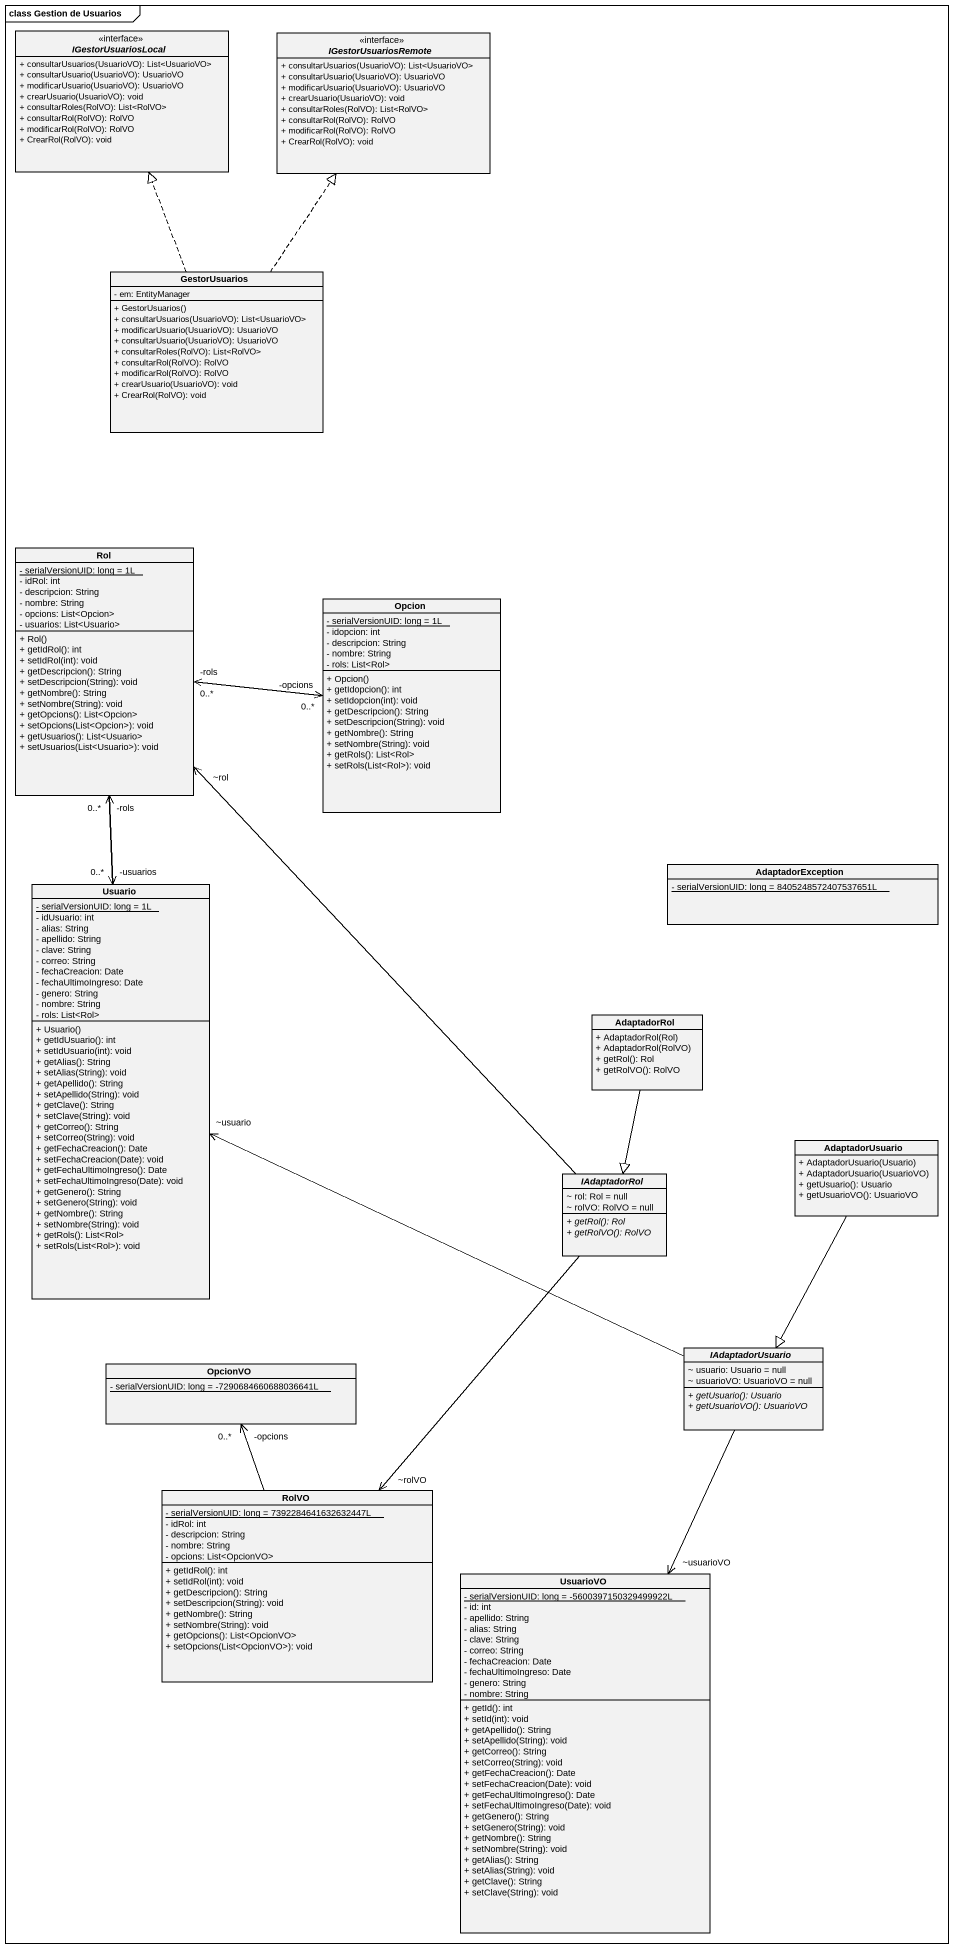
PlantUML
@startuml
mainframe class Gestion de Usuarios
hide circle
hide empty members
skinparam classAttributeIconSize 0
interface IGestorUsuariosLocal <<interface>> {
  + consultarUsuarios(UsuarioVO): List<UsuarioVO>
  + consultarUsuario(UsuarioVO): UsuarioVO
  + modificarUsuario(UsuarioVO): UsuarioVO
  + crearUsuario(UsuarioVO): void
  + consultarRoles(RolVO): List<RolVO>
  + consultarRol(RolVO): RolVO
  + modificarRol(RolVO): RolVO
  + CrearRol(RolVO): void
}
interface IGestorUsuariosRemote <<interface>> {
  + consultarUsuarios(UsuarioVO): List<UsuarioVO>
  + consultarUsuario(UsuarioVO): UsuarioVO
  + modificarUsuario(UsuarioVO): UsuarioVO
  + crearUsuario(UsuarioVO): void
  + consultarRoles(RolVO): List<RolVO>
  + consultarRol(RolVO): RolVO
  + modificarRol(RolVO): RolVO
  + CrearRol(RolVO): void
}
class GestorUsuarios {
  - em: EntityManager
  + GestorUsuarios()
  + consultarUsuarios(UsuarioVO): List<UsuarioVO>
  + modificarUsuario(UsuarioVO): UsuarioVO
  + consultarUsuario(UsuarioVO): UsuarioVO
  + consultarRoles(RolVO): List<RolVO>
  + consultarRol(RolVO): RolVO
  + modificarRol(RolVO): RolVO
  + crearUsuario(UsuarioVO): void
  + CrearRol(RolVO): void
}
class Rol {
  {static} - serialVersionUID: long = 1L
  - idRol: int
  - descripcion: String
  - nombre: String
  - opcions: List<Opcion>
  - usuarios: List<Usuario>
  + Rol()
  + getIdRol(): int
  + setIdRol(int): void
  + getDescripcion(): String
  + setDescripcion(String): void
  + getNombre(): String
  + setNombre(String): void
  + getOpcions(): List<Opcion>
  + setOpcions(List<Opcion>): void
  + getUsuarios(): List<Usuario>
  + setUsuarios(List<Usuario>): void
}
class Opcion {
  {static} - serialVersionUID: long = 1L
  - idopcion: int
  - descripcion: String
  - nombre: String
  - rols: List<Rol>
  + Opcion()
  + getIdopcion(): int
  + setIdopcion(int): void
  + getDescripcion(): String
  + setDescripcion(String): void
  + getNombre(): String
  + setNombre(String): void
  + getRols(): List<Rol>
  + setRols(List<Rol>): void
}
class AdaptadorException {
  {static} - serialVersionUID: long = 8405248572407537651L
}
class Usuario {
  {static} - serialVersionUID: long = 1L
  - idUsuario: int
  - alias: String
  - apellido: String
  - clave: String
  - correo: String
  - fechaCreacion: Date
  - fechaUltimoIngreso: Date
  - genero: String
  - nombre: String
  - rols: List<Rol>
  + Usuario()
  + getIdUsuario(): int
  + setIdUsuario(int): void
  + getAlias(): String
  + setAlias(String): void
  + getApellido(): String
  + setApellido(String): void
  + getClave(): String
  + setClave(String): void
  + getCorreo(): String
  + setCorreo(String): void
  + getFechaCreacion(): Date
  + setFechaCreacion(Date): void
  + getFechaUltimoIngreso(): Date
  + setFechaUltimoIngreso(Date): void
  + getGenero(): String
  + setGenero(String): void
  + getNombre(): String
  + setNombre(String): void
  + getRols(): List<Rol>
  + setRols(List<Rol>): void
}
class AdaptadorRol {
  + AdaptadorRol(Rol)
  + AdaptadorRol(RolVO)
  + getRol(): Rol
  + getRolVO(): RolVO
}
abstract class IAdaptadorRol {
  ~ rol: Rol = null
  ~ rolVO: RolVO = null
  {abstract} + getRol(): Rol
  {abstract} + getRolVO(): RolVO
}
class AdaptadorUsuario {
  + AdaptadorUsuario(Usuario)
  + AdaptadorUsuario(UsuarioVO)
  + getUsuario(): Usuario
  + getUsuarioVO(): UsuarioVO
}
class OpcionVO {
  {static} - serialVersionUID: long = -7290684660688036641L
}
abstract class IAdaptadorUsuario {
  ~ usuario: Usuario = null
  ~ usuarioVO: UsuarioVO = null
  {abstract} + getUsuario(): Usuario
  {abstract} + getUsuarioVO(): UsuarioVO
}
class RolVO {
  {static} - serialVersionUID: long = 7392284641632632447L
  - idRol: int
  - descripcion: String
  - nombre: String
  - opcions: List<OpcionVO>
  + getIdRol(): int
  + setIdRol(int): void
  + getDescripcion(): String
  + setDescripcion(String): void
  + getNombre(): String
  + setNombre(String): void
  + getOpcions(): List<OpcionVO>
  + setOpcions(List<OpcionVO>): void
}
class UsuarioVO {
  {static} - serialVersionUID: long = -5600397150329499922L
  - id: int
  - apellido: String
  - alias: String
  - clave: String
  - correo: String
  - fechaCreacion: Date
  - fechaUltimoIngreso: Date
  - genero: String
  - nombre: String
  + getId(): int
  + setId(int): void
  + getApellido(): String
  + setApellido(String): void
  + getCorreo(): String
  + setCorreo(String): void
  + getFechaCreacion(): Date
  + setFechaCreacion(Date): void
  + getFechaUltimoIngreso(): Date
  + setFechaUltimoIngreso(Date): void
  + getGenero(): String
  + setGenero(String): void
  + getNombre(): String
  + setNombre(String): void
  + getAlias(): String
  + setAlias(String): void
  + getClave(): String
  + setClave(String): void
}
GestorUsuarios .up.|> IGestorUsuariosLocal
GestorUsuarios .up.|> IGestorUsuariosRemote
Rol -right-> "-opcions\n0..*" Opcion
Rol --> "-usuarios\n0..*" Usuario
Opcion -left-> "-rols\n0..*" Rol
Usuario -up-> "-rols\n0..*" Rol
AdaptadorRol --|> IAdaptadorRol
IAdaptadorRol -up-> "~rol" Rol
IAdaptadorRol --> "~rolVO" RolVO
AdaptadorUsuario --|> IAdaptadorUsuario
IAdaptadorUsuario -left-> "~usuario" Usuario
IAdaptadorUsuario --> "~usuarioVO" UsuarioVO
RolVO -up-> "-opcions\n0..*" OpcionVO
@enduml
